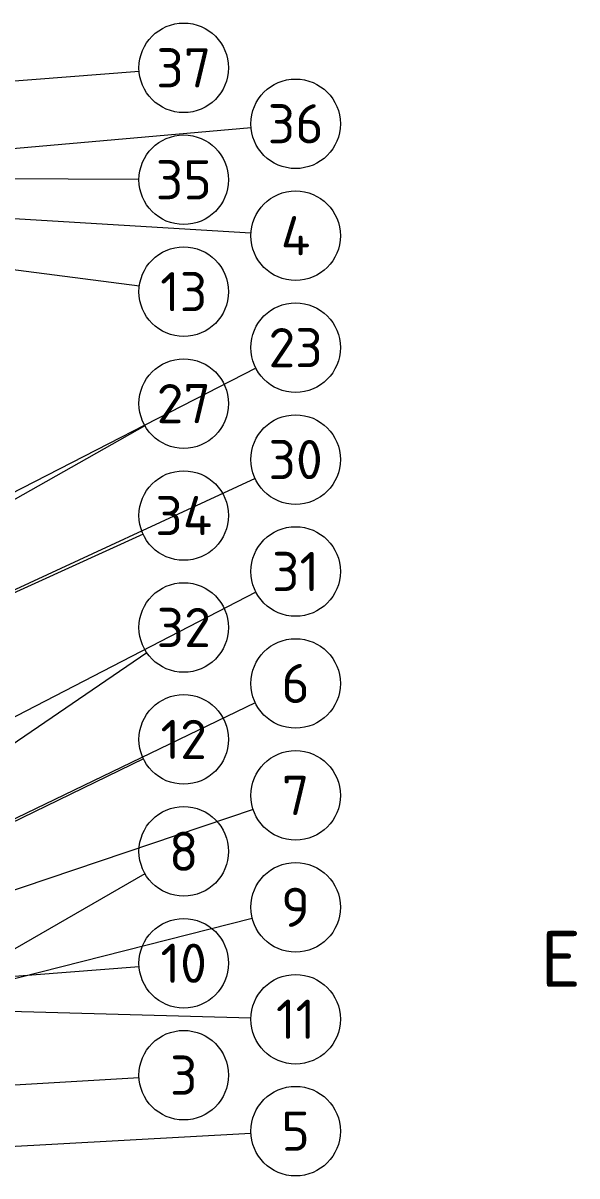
# Model space of a CAD drawing. Header units: millimetres. Extents: x 0 to 2382, y 0 to 420.
# Drawn here: x 193.6 to 243.2, y 215.5 to 318.5 of the extents above; entities that cross this region are included whole.
import ezdxf
from ezdxf.enums import TextEntityAlignment as Align

# ---------------------------------------------------------------- set-up
doc = ezdxf.new("R2010")
doc.units = ezdxf.units.MM
doc.layers.add('06-TEXTO', color=7, linetype='CONTINUOUS', lineweight=25)
doc.layers.add('08-FINA', color=5, linetype='CONTINUOUS', lineweight=18)
doc.styles.add('ISO3098', font='isocpeur.ttf')

msp = doc.modelspace()

# ---------------------------------------------------------------- linework, layer by layer
at = {"layer": '08-FINA'}
for p, q in [((204.012, 314.184), (166.29, 311.197)), ((214.016, 309.146), (166.189, 304.895)), ((204, 304.521), (163, 304.737)), ((214.007, 299.741), (163, 302.826)), ((204.032, 295.007), (163, 300.25)), ((214.441, 287.675), (163, 261.293)), ((204.52, 282.528), (163, 259)), ((214.371, 277.817), (163, 254)), ((204.36, 272.842), (163, 254)), ((214.447, 267.663), (163, 241.06)), ((204.698, 262.243), (173.712, 241.06)), ((214.396, 257.764), (163, 233)), ((204.401, 252.754), (163, 232.67)), ((214.209, 248.225), (163, 231)), ((204.535, 242.501), (184.6, 231)), ((214.124, 238.513), (184.6, 231)), ((204.012, 234.19), (163, 231)), ((214.001, 229.609), (163, 231)), ((204.007, 224.262), (168.6, 222.15)), ((214.006, 219.282), (163, 216.5))]:
    msp.add_line(p, q, dxfattribs=at)
for centre in [(208, 314.5), (218, 309.5), (208, 304.5), (218, 299.5), (208, 294.5), (218, 289.5), (208, 284.5), (218, 279.5), (208, 274.5), (218, 269.5), (208, 264.5), (218, 259.5), (208, 254.5), (218, 249.5), (208, 244.5), (218, 239.5), (208, 234.5), (218, 229.5), (208, 224.5), (218, 219.5)]:
    msp.add_circle(centre, 4, dxfattribs=at)

# ---------------------------------------------------------------- texts
at = {"layer": '06-TEXTO', "style": 'ISO3098'}
for s, height, p in [('37', 3.5, (208, 314.5)), ('36', 3.5, (218, 309.5)), ('35', 3.5, (208, 304.5)), ('4', 3.5, (218, 299.5)), ('13', 3.5, (208, 294.5)), ('23', 3.5, (218, 289.5)), ('27', 3.5, (208, 284.5)), ('30', 3.5, (218, 279.5)), ('34', 3.5, (208, 274.5)), ('31', 3.5, (218, 269.5)), ('32', 3.5, (208, 264.5)), ('6', 3.5, (218, 259.5)), ('12', 3.5, (208, 254.5)), ('7', 3.5, (218, 249.5)), ('8', 3.5, (208, 244.5)), ('9', 3.5, (218, 239.5)), ('E', 5, (241.715, 234.884)), ('10', 3.5, (208, 234.5)), ('11', 3.5, (218, 229.5)), ('3', 3.5, (208, 224.5)), ('5', 3.5, (218, 219.5))]:
    msp.add_text(s, height=height, dxfattribs=at).set_placement(p, align=Align.MIDDLE_CENTER)

doc.saveas('drawing.dxf')
